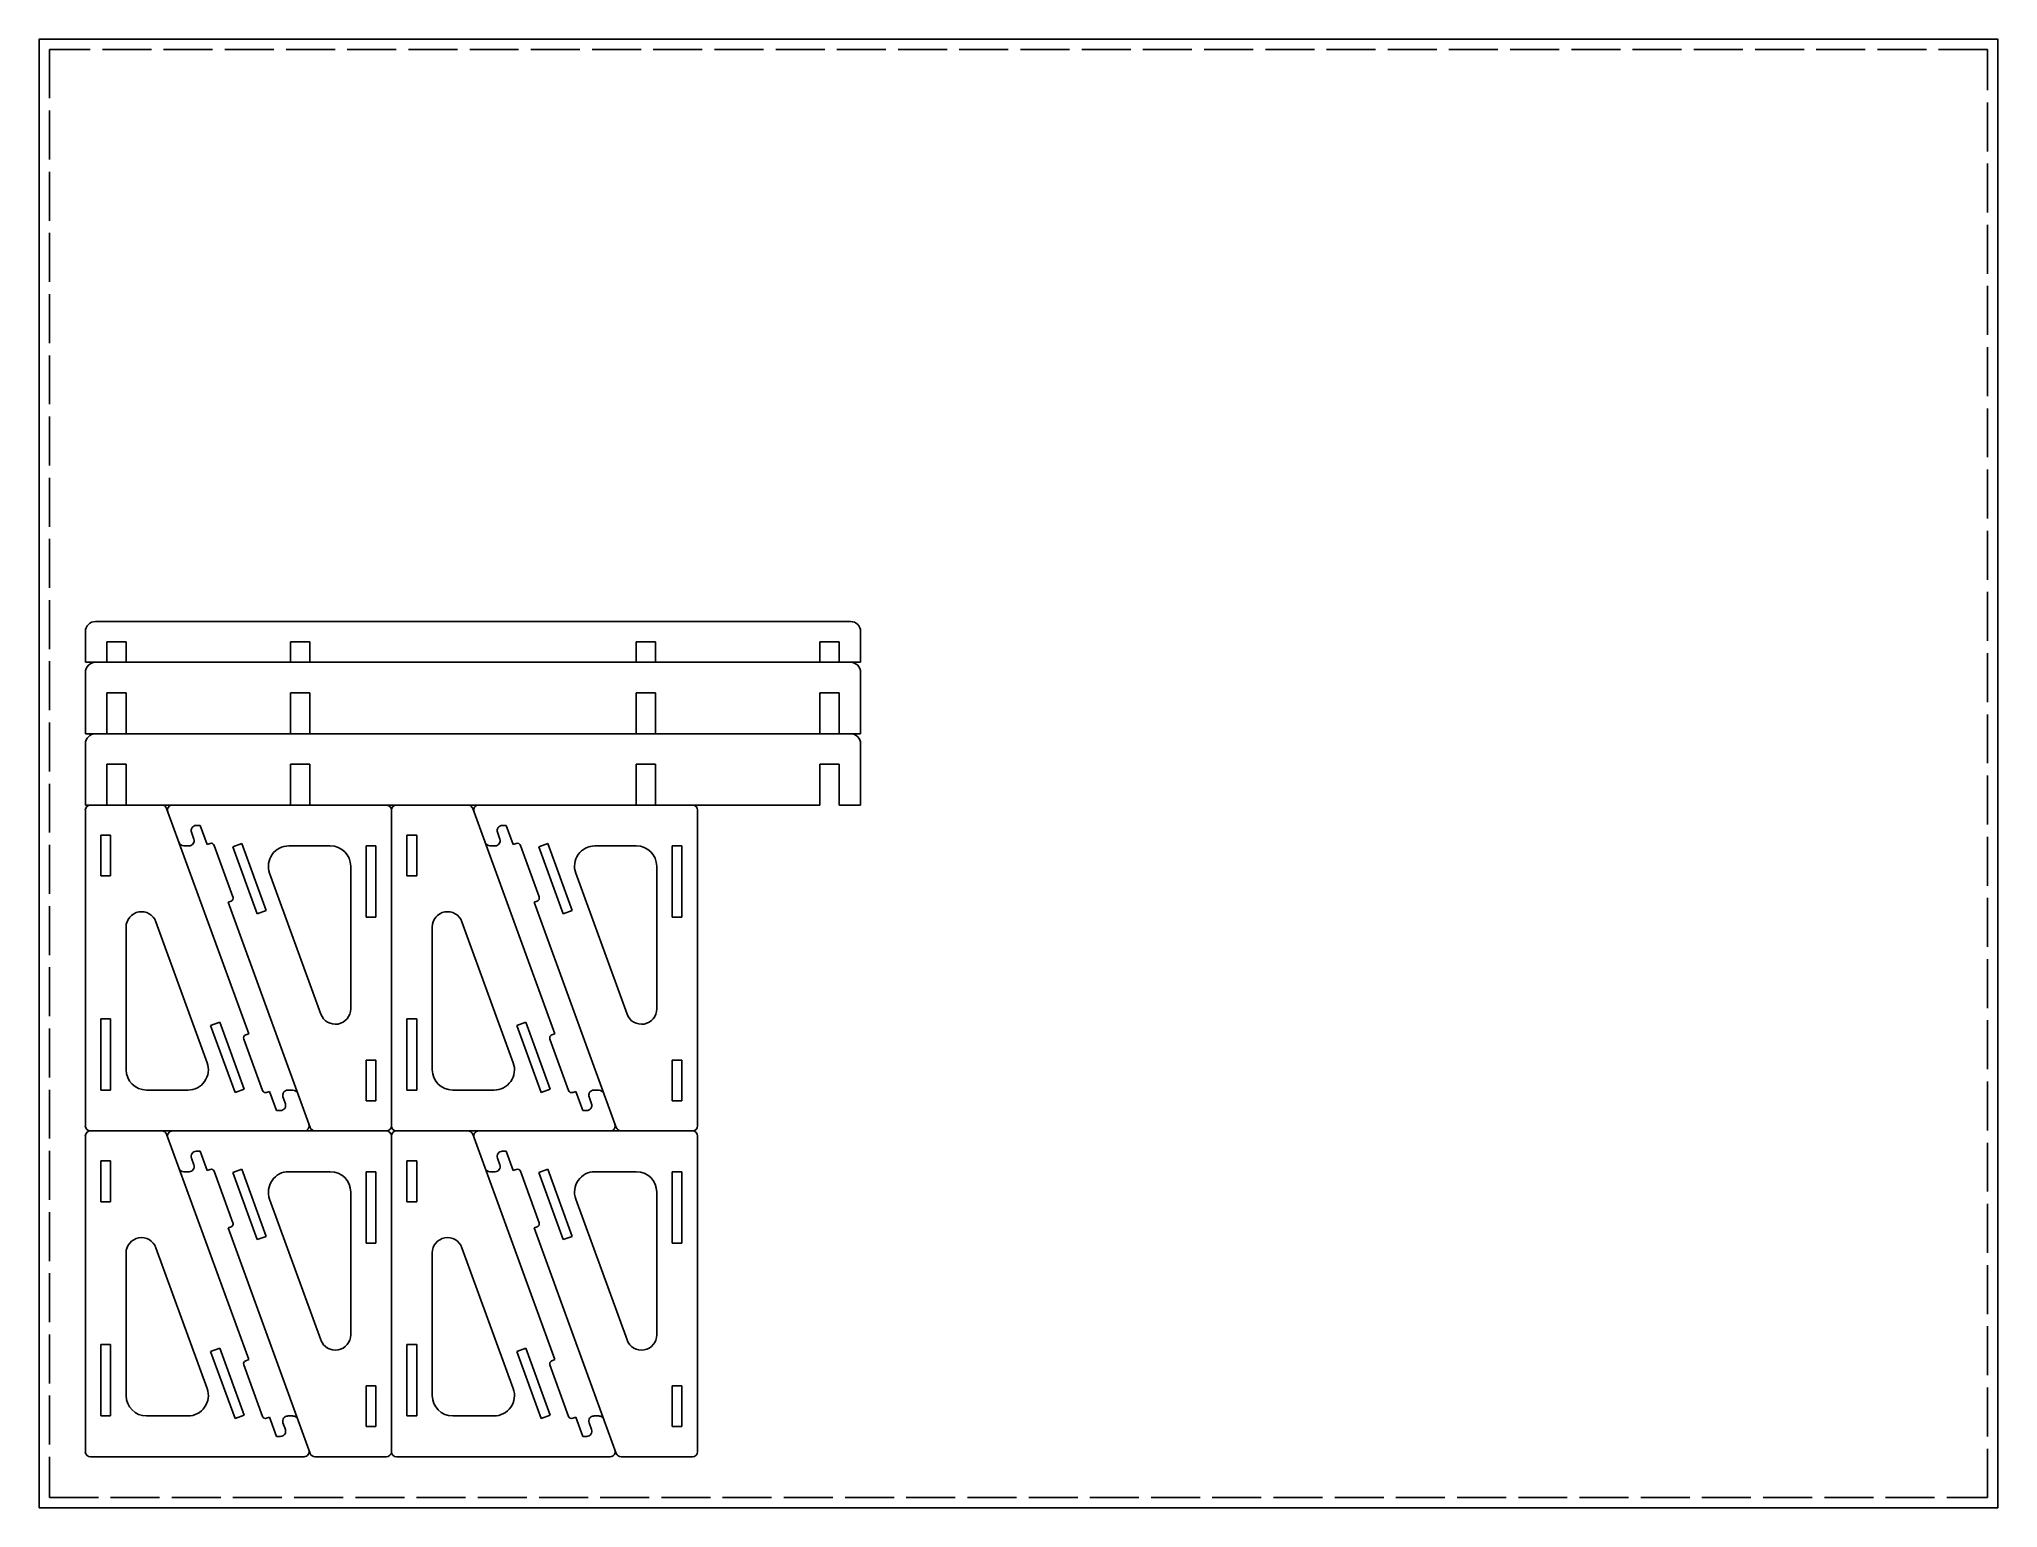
# Model space of a CAD drawing. Header units: inches. Extents: x 0 to 24, y 0 to 18.
import ezdxf

# ---------------------------------------------------------------- set-up
doc = ezdxf.new("R2010")
doc.units = ezdxf.units.IN
doc.header["$LTSCALE"] = 0.05
doc.linetypes.add('Dotted', pattern=[15, 12, -3])
doc.layers.get('0').update_dxf_attribs({"plot": 0})
doc.layers.add('CUT', color=1, linetype='Continuous', lineweight=0)

msp = doc.modelspace()

# ---------------------------------------------------------------- linework, layer by layer
msp.add_lwpolyline([(0, 0), (24, 0), (24, 18), (0, 18)], close=True)
at = {"linetype": 'Dotted'}
msp.add_lwpolyline([(0.125, 0.125), (23.875, 0.125), (23.875, 17.875), (0.125, 17.875)], close=True, dxfattribs=at)
at = {"layer": 'CUT', "linetype": 'Continuous', "lineweight": 25}
for p, q in [((0.691, 10.863), (9.941, 10.863)), ((0.566, 10.363), (0.566, 10.738)), ((0.83, 10.613), (1.066, 10.613)), ((0.83, 10.363), (0.83, 10.613)), ((1.066, 10.363), (1.066, 10.613)), ((3.08, 10.613), (3.316, 10.613)), ((3.08, 10.363), (3.08, 10.613)), ((3.316, 10.363), (3.316, 10.613)), ((7.316, 10.613), (7.552, 10.613)), ((7.316, 10.363), (7.316, 10.613)), ((7.552, 10.363), (7.552, 10.613)), ((9.566, 10.613), (9.802, 10.613)), ((9.566, 10.363), (9.566, 10.613)), ((9.802, 10.363), (9.802, 10.613)), ((10.066, 10.363), (10.066, 10.738)), ((0.566, 10.363), (10.066, 10.363)), ((0.566, 9.488), (0.566, 10.238)), ((10.066, 9.488), (10.066, 10.238)), ((1.066, 9.988), (0.83, 9.988)), ((0.83, 9.988), (0.83, 9.488)), ((1.066, 9.488), (1.066, 9.988)), ((3.316, 9.988), (3.08, 9.988)), ((3.08, 9.988), (3.08, 9.488)), ((3.316, 9.488), (3.316, 9.988)), ((7.316, 9.988), (7.552, 9.988)), ((7.316, 9.488), (7.316, 9.988)), ((7.552, 9.988), (7.552, 9.488)), ((9.566, 9.988), (9.802, 9.988)), ((9.566, 9.488), (9.566, 9.988)), ((9.802, 9.988), (9.802, 9.488)), ((0.566, 9.488), (10.066, 9.488)), ((0.566, 8.613), (0.566, 9.363)), ((10.066, 8.613), (10.066, 9.363)), ((1.066, 9.113), (0.83, 9.113)), ((0.83, 9.113), (0.83, 8.613)), ((1.066, 8.613), (1.066, 9.113)), ((3.316, 9.113), (3.08, 9.113)), ((3.08, 9.113), (3.08, 8.613)), ((3.316, 8.613), (3.316, 9.113)), ((7.316, 9.113), (7.552, 9.113)), ((7.316, 8.613), (7.316, 9.113)), ((7.552, 9.113), (7.552, 8.613)), ((9.566, 9.113), (9.802, 9.113)), ((9.566, 8.613), (9.566, 9.113)), ((9.802, 9.113), (9.802, 8.613)), ((0.566, 8.613), (9.566, 8.613)), ((0.566, 8.551), (0.566, 4.682)), ((2.568, 5.809), (1.562, 8.572)), ((4.317, 8.551), (4.317, 4.682)), ((6.318, 5.809), (5.313, 8.572)), ((8.067, 4.682), (8.067, 8.551)), ((9.802, 8.613), (10.066, 8.613)), ((0.875, 8.245), (0.757, 8.245)), ((0.757, 8.245), (0.757, 7.745)), ((0.875, 7.745), (0.875, 8.245)), ((1.865, 8.279), (1.895, 8.197)), ((1.973, 8.363), (1.924, 8.363)), ((1.973, 8.363), (2.058, 8.128)), ((4.626, 8.245), (4.507, 8.245)), ((4.507, 8.245), (4.507, 7.745)), ((4.626, 7.745), (4.626, 8.245)), ((5.616, 8.279), (5.646, 8.197)), ((5.723, 8.363), (5.675, 8.363)), ((5.723, 8.363), (5.809, 8.128)), ((1.837, 8.113), (1.773, 8.113)), ((2.095, 8.142), (2.058, 8.128)), ((2.375, 7.487), (2.146, 8.118)), ((2.482, 8.143), (2.371, 8.103)), ((2.371, 8.103), (2.67, 7.281)), ((2.781, 7.321), (2.482, 8.143)), ((3.567, 8.113), (3.059, 8.113)), ((4.126, 8.113), (4.007, 8.113)), ((4.007, 8.113), (4.007, 7.238)), ((4.126, 7.238), (4.126, 8.113)), ((5.587, 8.113), (5.524, 8.113)), ((5.846, 8.142), (5.809, 8.128)), ((6.126, 7.487), (5.896, 8.118)), ((6.232, 8.143), (6.121, 8.103)), ((6.121, 8.103), (6.421, 7.281)), ((6.532, 7.321), (6.232, 8.143)), ((7.317, 8.113), (6.81, 8.113)), ((7.876, 8.113), (7.758, 8.113)), ((7.758, 8.113), (7.758, 7.238)), ((7.876, 7.238), (7.876, 8.113)), ((0.757, 7.745), (0.875, 7.745)), ((2.824, 7.778), (3.453, 6.051)), ((3.817, 6.115), (3.817, 7.863)), ((4.507, 7.745), (4.626, 7.745)), ((6.575, 7.778), (7.204, 6.051)), ((7.567, 6.115), (7.567, 7.863)), ((2.315, 7.424), (2.352, 7.437)), ((2.315, 7.424), (3.32, 4.661)), ((2.67, 7.281), (2.781, 7.321)), ((4.007, 7.238), (4.126, 7.238)), ((6.065, 7.424), (6.102, 7.437)), ((6.065, 7.424), (7.071, 4.661)), ((6.421, 7.281), (6.532, 7.321)), ((7.758, 7.238), (7.876, 7.238)), ((1.066, 7.118), (1.066, 5.37)), ((2.058, 5.455), (1.429, 7.182)), ((4.817, 7.118), (4.817, 5.37)), ((5.809, 5.455), (5.18, 7.182)), ((0.875, 5.995), (0.757, 5.995)), ((0.757, 5.995), (0.757, 5.12)), ((0.875, 5.12), (0.875, 5.995)), ((2.212, 5.952), (2.101, 5.912)), ((2.101, 5.912), (2.401, 5.089)), ((2.512, 5.13), (2.212, 5.952)), ((2.568, 5.809), (2.531, 5.796)), ((4.626, 5.995), (4.507, 5.995)), ((4.507, 5.995), (4.507, 5.12)), ((4.626, 5.12), (4.626, 5.995)), ((5.963, 5.952), (5.852, 5.912)), ((5.852, 5.912), (6.151, 5.089)), ((6.262, 5.13), (5.963, 5.952)), ((6.318, 5.809), (6.281, 5.796)), ((2.507, 5.745), (2.737, 5.114)), ((6.258, 5.745), (6.487, 5.114)), ((4.126, 5.488), (4.007, 5.488)), ((4.007, 5.488), (4.007, 4.988)), ((4.126, 4.988), (4.126, 5.488)), ((7.876, 5.488), (7.758, 5.488)), ((7.758, 5.488), (7.758, 4.988)), ((7.876, 4.988), (7.876, 5.488)), ((0.757, 5.12), (0.875, 5.12)), ((1.316, 5.12), (1.823, 5.12)), ((2.401, 5.089), (2.512, 5.13)), ((2.787, 5.091), (2.824, 5.104)), ((2.91, 4.87), (2.824, 5.104)), ((3.046, 5.12), (3.11, 5.12)), ((4.507, 5.12), (4.626, 5.12)), ((5.067, 5.12), (5.574, 5.12)), ((6.151, 5.089), (6.262, 5.13)), ((6.538, 5.091), (6.575, 5.104)), ((6.66, 4.87), (6.575, 5.104)), ((6.796, 5.12), (6.86, 5.12)), ((2.91, 4.87), (2.958, 4.87)), ((3.017, 4.953), (2.987, 5.036)), ((4.007, 4.988), (4.126, 4.988)), ((6.66, 4.87), (6.709, 4.87)), ((6.768, 4.953), (6.738, 5.036)), ((7.758, 4.988), (7.876, 4.988)), ((0.628, 4.62), (4.254, 4.62)), ((2.568, 1.816), (1.562, 4.578)), ((4.379, 4.62), (8.005, 4.62)), ((6.318, 1.816), (5.313, 4.578)), ((0.566, 4.557), (0.566, 0.688)), ((1.973, 4.37), (1.924, 4.37)), ((1.973, 4.37), (2.058, 4.135)), ((4.317, 4.557), (4.317, 0.688)), ((5.723, 4.37), (5.675, 4.37)), ((5.723, 4.37), (5.809, 4.135)), ((8.067, 0.688), (8.067, 4.557)), ((0.875, 4.251), (0.757, 4.251)), ((0.757, 4.251), (0.757, 3.751)), ((0.875, 3.751), (0.875, 4.251)), ((1.837, 4.12), (1.773, 4.12)), ((1.865, 4.286), (1.895, 4.203)), ((2.095, 4.148), (2.058, 4.135)), ((2.375, 3.494), (2.146, 4.125)), ((2.482, 4.15), (2.371, 4.109)), ((2.371, 4.109), (2.67, 3.287)), ((2.781, 3.327), (2.482, 4.15)), ((3.567, 4.12), (3.059, 4.12)), ((4.126, 4.12), (4.007, 4.12)), ((4.007, 4.12), (4.007, 3.245)), ((4.126, 3.245), (4.126, 4.12)), ((4.626, 4.251), (4.507, 4.251)), ((4.507, 4.251), (4.507, 3.751)), ((4.626, 3.751), (4.626, 4.251)), ((5.587, 4.12), (5.524, 4.12)), ((5.616, 4.286), (5.646, 4.203)), ((5.846, 4.148), (5.809, 4.135)), ((6.126, 3.494), (5.896, 4.125)), ((6.232, 4.15), (6.121, 4.109)), ((6.121, 4.109), (6.421, 3.287)), ((6.532, 3.327), (6.232, 4.15)), ((7.317, 4.12), (6.81, 4.12)), ((7.876, 4.12), (7.758, 4.12)), ((7.758, 4.12), (7.758, 3.245)), ((7.876, 3.245), (7.876, 4.12)), ((3.817, 2.121), (3.817, 3.87)), ((7.567, 2.121), (7.567, 3.87)), ((0.757, 3.751), (0.875, 3.751)), ((2.824, 3.784), (3.453, 2.057)), ((4.507, 3.751), (4.626, 3.751)), ((6.575, 3.784), (7.204, 2.057)), ((2.315, 3.43), (2.352, 3.443)), ((2.315, 3.43), (3.32, 0.667)), ((6.065, 3.43), (6.102, 3.443)), ((6.065, 3.43), (7.071, 0.667)), ((1.066, 3.124), (1.066, 1.376)), ((2.058, 1.461), (1.429, 3.188)), ((2.67, 3.287), (2.781, 3.327)), ((4.007, 3.245), (4.126, 3.245)), ((4.817, 3.124), (4.817, 1.376)), ((5.809, 1.461), (5.18, 3.188)), ((6.421, 3.287), (6.532, 3.327)), ((7.758, 3.245), (7.876, 3.245)), ((0.875, 2.001), (0.757, 2.001)), ((0.757, 2.001), (0.757, 1.126)), ((0.875, 1.126), (0.875, 2.001)), ((2.212, 1.958), (2.101, 1.918)), ((2.512, 1.136), (2.212, 1.958)), ((4.626, 2.001), (4.507, 2.001)), ((4.507, 2.001), (4.507, 1.126)), ((4.626, 1.126), (4.626, 2.001)), ((5.963, 1.958), (5.852, 1.918)), ((6.262, 1.136), (5.963, 1.958)), ((2.101, 1.918), (2.401, 1.096)), ((2.507, 1.752), (2.737, 1.121)), ((2.568, 1.816), (2.531, 1.802)), ((5.852, 1.918), (6.151, 1.096)), ((6.258, 1.752), (6.487, 1.121)), ((6.318, 1.816), (6.281, 1.802)), ((4.126, 1.495), (4.007, 1.495)), ((4.007, 1.495), (4.007, 0.995)), ((4.126, 0.995), (4.126, 1.495)), ((7.876, 1.495), (7.758, 1.495)), ((7.758, 1.495), (7.758, 0.995)), ((7.876, 0.995), (7.876, 1.495)), ((0.757, 1.126), (0.875, 1.126)), ((1.316, 1.126), (1.823, 1.126)), ((2.401, 1.096), (2.512, 1.136)), ((2.787, 1.097), (2.824, 1.111)), ((2.91, 0.876), (2.824, 1.111)), ((3.017, 0.96), (2.987, 1.042)), ((3.046, 1.126), (3.11, 1.126)), ((4.007, 0.995), (4.126, 0.995)), ((4.507, 1.126), (4.626, 1.126)), ((5.067, 1.126), (5.574, 1.126)), ((6.151, 1.096), (6.262, 1.136)), ((6.538, 1.097), (6.575, 1.111)), ((6.66, 0.876), (6.575, 1.111)), ((6.768, 0.96), (6.738, 1.042)), ((6.796, 1.126), (6.86, 1.126)), ((7.758, 0.995), (7.876, 0.995)), ((2.91, 0.876), (2.958, 0.876)), ((6.66, 0.876), (6.709, 0.876)), ((0.628, 0.626), (3.246, 0.626)), ((3.379, 0.626), (4.254, 0.626)), ((4.379, 0.626), (6.997, 0.626)), ((7.13, 0.626), (8.005, 0.626))]:
    msp.add_line(p, q, dxfattribs=at)
for centre, radius, start, end in [((0.691, 10.738), 0.125, 90, 180), ((9.941, 10.738), 0.125, 0, 90), ((0.691, 10.238), 0.125, 90, 180), ((9.941, 10.238), 0.125, 0, 90), ((0.691, 9.363), 0.125, 90, 180), ((9.941, 9.363), 0.125, 0, 90), ((0.628, 8.551), 0.0625, 90, 180), ((1.503, 8.551), 0.0625, 20, 90), ((1.636, 8.551), 0.0625, 90, 200), ((4.254, 8.551), 0.0625, 0, 90), ((4.379, 8.551), 0.0625, 90, 180), ((5.254, 8.551), 0.0625, 20, 90), ((5.387, 8.551), 0.0625, 90, 200), ((8.005, 8.551), 0.0625, 0, 90), ((1.837, 8.176), 0.0625, 270, 20), ((1.924, 8.301), 0.0625, 90, 200), ((5.587, 8.176), 0.0625, 270, 20), ((5.675, 8.301), 0.0625, 90, 200), ((1.773, 8.176), 0.0625, 200, 270), ((2.109, 8.105), 0.0394, 20, 110), ((3.059, 7.863), 0.25, 90, 200), ((3.567, 7.863), 0.25, 0, 90), ((5.524, 8.176), 0.0625, 200, 270), ((5.859, 8.105), 0.0394, 20, 110), ((6.81, 7.863), 0.25, 90, 200), ((7.317, 7.863), 0.25, 0, 90), ((2.338, 7.474), 0.0394, 290, 20), ((6.089, 7.474), 0.0394, 290, 20), ((1.253, 7.118), 0.188, 20, 180), ((5.004, 7.118), 0.188, 20, 180), ((3.629, 6.115), 0.188, 200, 0), ((7.38, 6.115), 0.188, 200, 0), ((2.544, 5.759), 0.0394, 110, 200), ((6.295, 5.759), 0.0394, 110, 200), ((1.316, 5.37), 0.25, 180, 270), ((1.823, 5.37), 0.25, 270, 20), ((5.067, 5.37), 0.25, 180, 270), ((5.574, 5.37), 0.25, 270, 20), ((2.774, 5.128), 0.0394, 200, 290), ((3.046, 5.057), 0.0625, 90, 200), ((3.11, 5.057), 0.0625, 20, 90), ((6.524, 5.128), 0.0394, 200, 290), ((6.796, 5.057), 0.0625, 90, 200), ((6.86, 5.057), 0.0625, 20, 90), ((2.958, 4.932), 0.0625, 270, 20), ((6.709, 4.932), 0.0625, 270, 20), ((0.628, 4.682), 0.0625, 180, 270), ((0.628, 4.557), 0.0625, 90, 180), ((1.503, 4.557), 0.0625, 20, 90), ((1.636, 4.557), 0.0625, 90, 200), ((3.246, 4.682), 0.0625, 270, 20), ((3.379, 4.682), 0.0625, 200, 270), ((4.254, 4.682), 0.0625, 270, 0), ((4.254, 4.557), 0.0625, 0, 90), ((4.379, 4.682), 0.0625, 180, 270), ((4.379, 4.557), 0.0625, 90, 180), ((5.254, 4.557), 0.0625, 20, 90), ((5.387, 4.557), 0.0625, 90, 200), ((6.997, 4.682), 0.0625, 270, 20), ((7.13, 4.682), 0.0625, 200, 270), ((8.005, 4.682), 0.0625, 270, 0), ((8.005, 4.557), 0.0625, 0, 90), ((1.924, 4.307), 0.0625, 90, 200), ((5.675, 4.307), 0.0625, 90, 200), ((1.773, 4.182), 0.0625, 200, 270), ((1.837, 4.182), 0.0625, 270, 20), ((2.109, 4.111), 0.0394, 20, 110), ((3.059, 3.87), 0.25, 90, 200), ((3.567, 3.87), 0.25, 0, 90), ((5.524, 4.182), 0.0625, 200, 270), ((5.587, 4.182), 0.0625, 270, 20), ((5.859, 4.111), 0.0394, 20, 110), ((6.81, 3.87), 0.25, 90, 200), ((7.317, 3.87), 0.25, 0, 90), ((2.338, 3.48), 0.0394, 290, 20), ((6.089, 3.48), 0.0394, 290, 20), ((1.253, 3.124), 0.188, 20, 180), ((5.004, 3.124), 0.188, 20, 180), ((3.629, 2.121), 0.188, 200, 0), ((7.38, 2.121), 0.188, 200, 0), ((2.544, 1.765), 0.0394, 110, 200), ((6.295, 1.765), 0.0394, 110, 200), ((1.823, 1.376), 0.25, 270, 20), ((5.574, 1.376), 0.25, 270, 20), ((1.316, 1.376), 0.25, 180, 270), ((5.067, 1.376), 0.25, 180, 270), ((2.774, 1.134), 0.0394, 200, 290), ((3.046, 1.063), 0.0625, 90, 200), ((3.11, 1.063), 0.0625, 20, 90), ((6.524, 1.134), 0.0394, 200, 290), ((6.796, 1.063), 0.0625, 90, 200), ((6.86, 1.063), 0.0625, 20, 90), ((2.958, 0.938), 0.0625, 270, 20), ((6.709, 0.938), 0.0625, 270, 20), ((0.628, 0.688), 0.0625, 180, 270), ((3.246, 0.688), 0.0625, 270, 20), ((3.379, 0.688), 0.0625, 200, 270), ((4.254, 0.688), 0.0625, 270, 0), ((4.379, 0.688), 0.0625, 180, 270), ((6.997, 0.688), 0.0625, 270, 20), ((7.13, 0.688), 0.0625, 200, 270), ((8.005, 0.688), 0.0625, 270, 0)]:
    msp.add_arc(centre, radius, start, end, dxfattribs=at)

doc.saveas('drawing.dxf')
